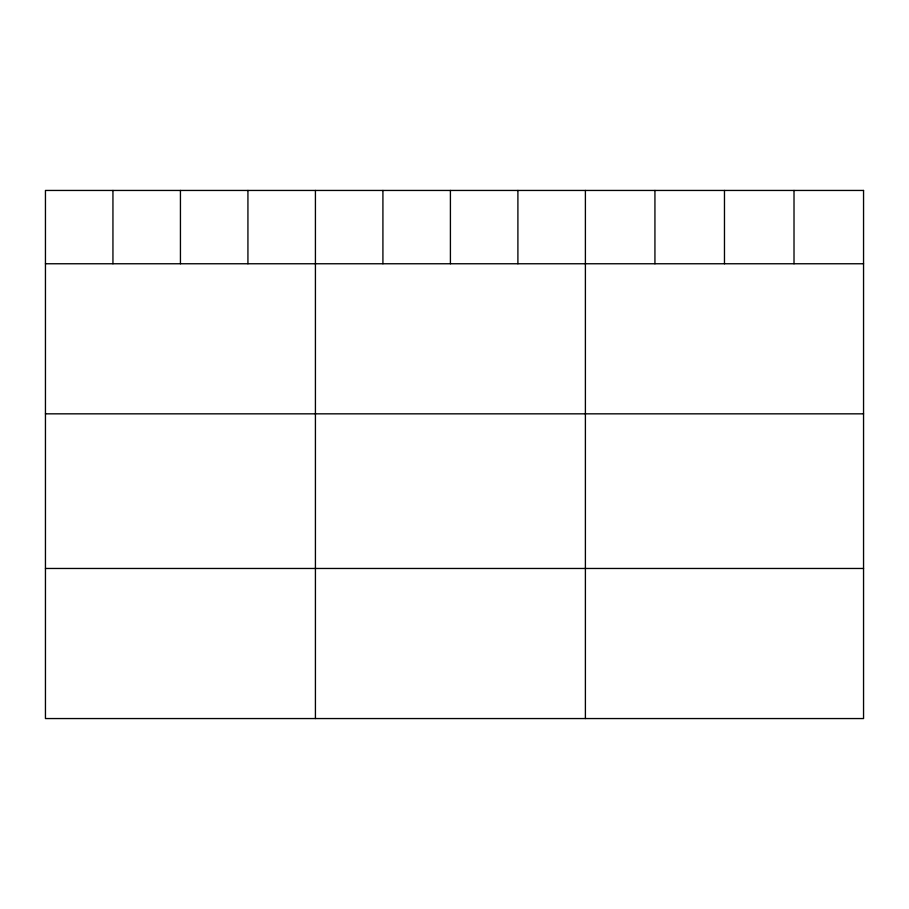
<?xml version="1.0" encoding="UTF-8"?>
<svg xmlns="http://www.w3.org/2000/svg" width="909" height="909" viewBox="0 0 909 909"><rect width="100%" height="100%" fill="white"/><g stroke="black" fill="none" stroke-linecap="round" stroke-linejoin="round"><path stroke-width="1.36" d="M45.45 263.758L863.55 263.758M45.45 413.834L863.55 413.834M45.45 568.466L863.55 568.466M794.011 190.447L794.011 263.758M724.473 190.447L724.473 263.758M654.934 190.447L654.934 263.758M585.396 190.447L585.396 718.553M517.903 190.447L517.903 263.758M450.409 190.447L450.409 263.758M382.916 190.447L382.916 263.758M315.423 190.447L315.423 718.553M247.93 190.447L247.93 263.758M180.437 190.447L180.437 263.758M112.943 190.447L112.943 263.758M863.55 190.447L45.45 190.447L45.45 718.553L863.55 718.553L863.55 190.447"/></g></svg>
